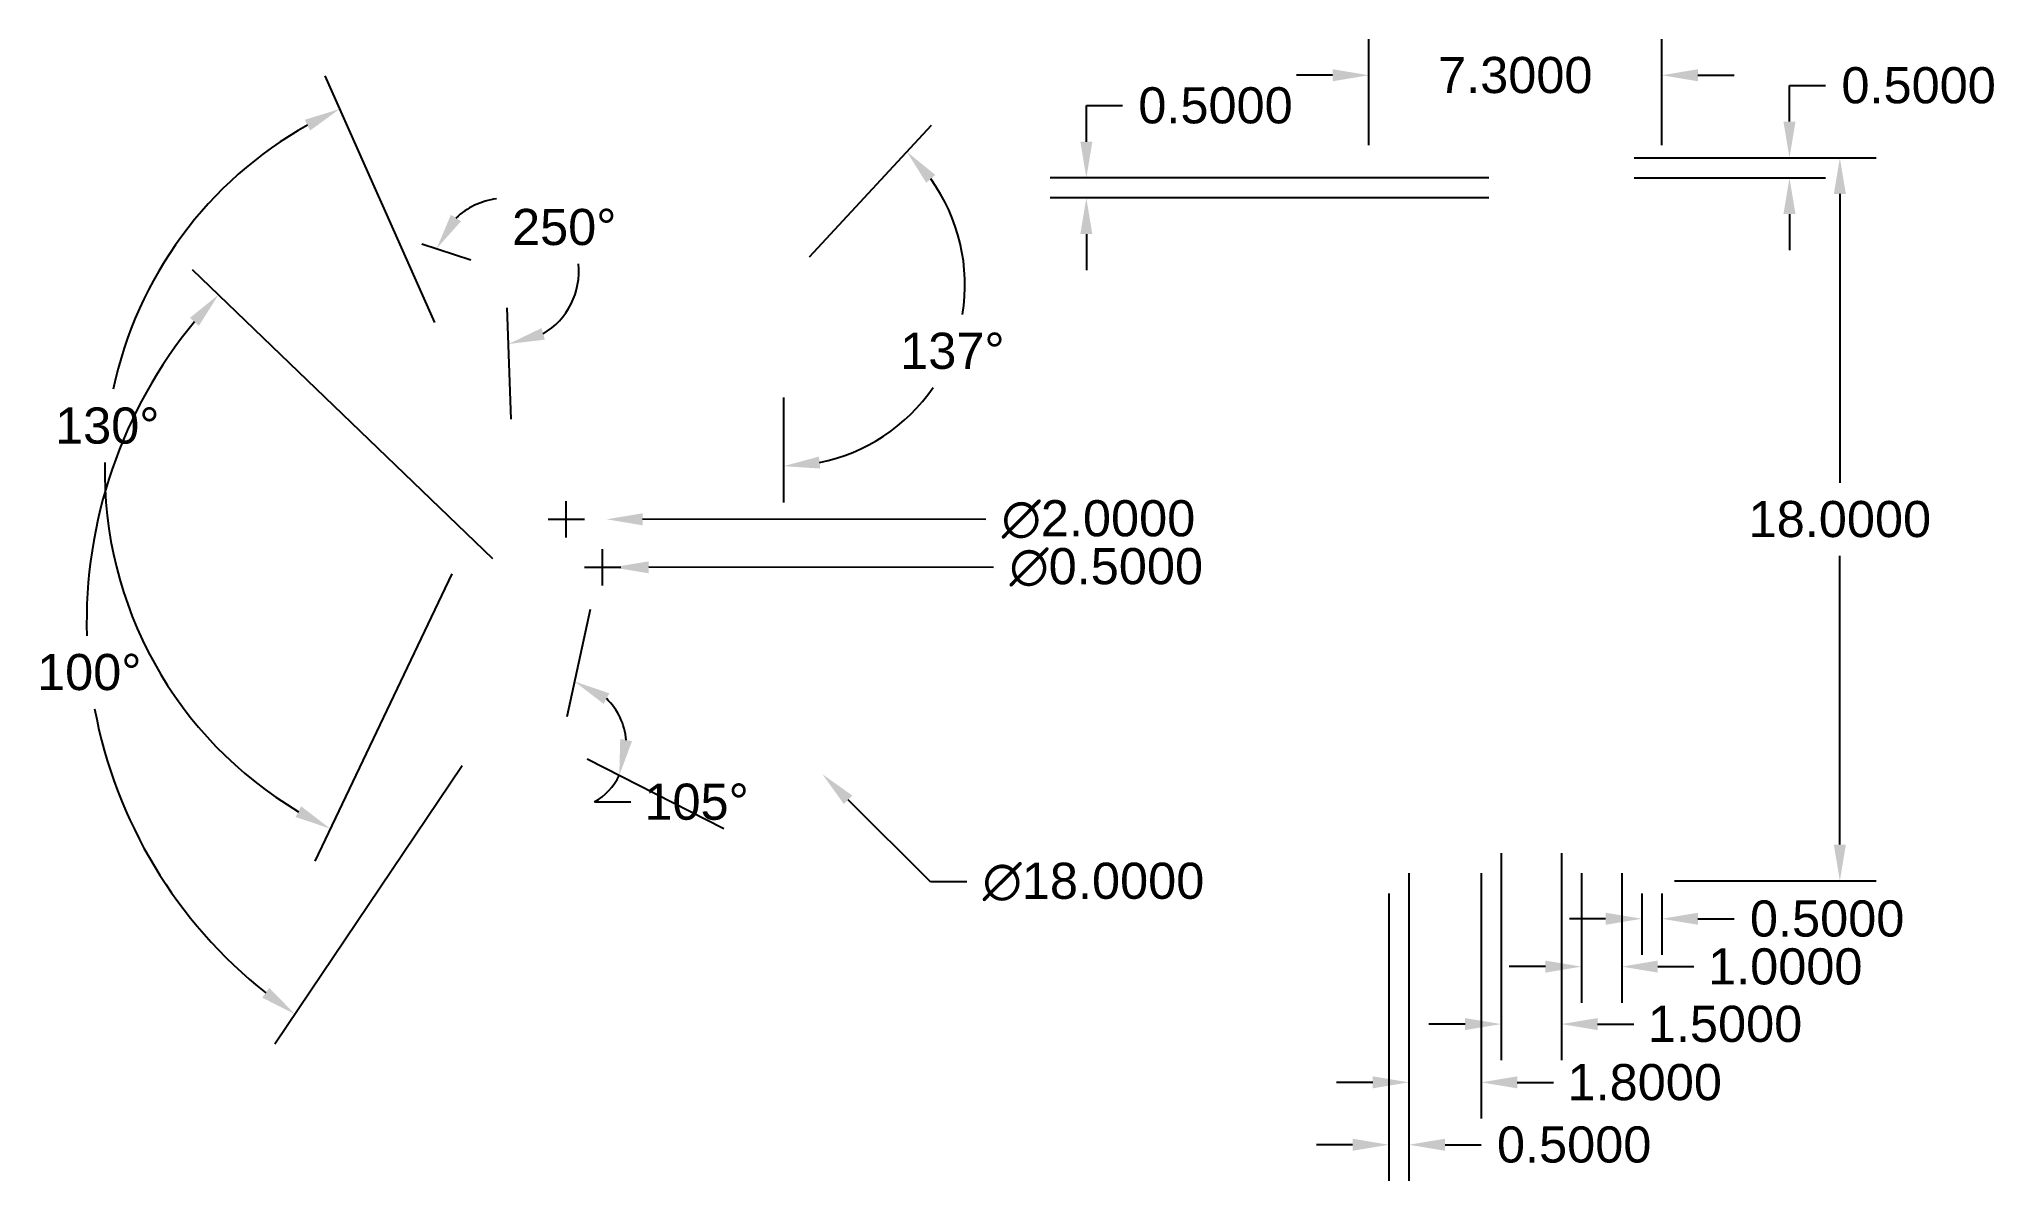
# Paper-space layout 'Layout2' of a CAD drawing. Header units: inches. Extents: x 0.57 to 10.3, y 0.79 to 6.47.
import ezdxf

# ---------------------------------------------------------------- set-up
doc = ezdxf.new("R2010")
doc.units = ezdxf.units.IN
doc.header["$MEASUREMENT"] = 0
doc.styles.get("Standard").update_dxf_attribs({"font": 'arial.ttf'})
doc.dimstyles.get("Standard").update_dxf_attribs({"dimtxt": 0.18, "dimasz": 0.18, "dimexe": 0.18, "dimexo": 0.0625, "dimgap": 0.09, "dimtad": 0, "dimtih": 1, "dimtoh": 1, "dimdec": 4, "dimzin": 0, "dimdsep": 46, "dimtxsty": 'Standard', "dimcen": 0.09, "dimadec": 0, "dimazin": 0, "dimtfac": 1, "dimtdec": 4, "dimtofl": 0, "dimtmove": 0, "dimatfit": 3, "dimfxl": 1, "dimtolj": 1, "dimtzin": 0, "dimarcsym": 0})

# ---------------------------------------------------------------- blocks, each defined once
blk = doc.blocks.new('*D30')
at = {"color": 0, "lineweight": -2, "transparency": 16777216}
for p, q in [((3.1946, 3.9896), (3.1946, 4.1696)), ((3.1046, 4.0796), (3.2846, 4.0796)), ((5.284, 4.0789), (3.5746, 4.0795))]:
    blk.add_line(p, q, dxfattribs=at)
at = {"color": 0, "transparency": 16777216}
blk.add_solid([(3.5746, 4.1095), (3.5746, 4.0495), (3.3946, 4.0795)], dxfattribs=at)
at = {"layer": 'Defpoints', "color": 0, "transparency": 16777216}
for p in [(2.9946, 4.0797), (3.3946, 4.0795)]:
    blk.add_point(p, dxfattribs=at)
at = {"color": 0, "transparency": 16777216, "insert": (5.8453, 4.0789), "char_height": 0.18, "attachment_point": 5}
blk.add_mtext('\\A1;∅2.0000', dxfattribs=at)
blk = doc.blocks.new('*D31')
at = {"color": 0, "lineweight": -2, "transparency": 16777216}
for p, q in [((3.3757, 3.7504), (3.3757, 3.9304)), ((3.2857, 3.8404), (3.4657, 3.8404)), ((5.3229, 3.8403), (3.6057, 3.8404))]:
    blk.add_line(p, q, dxfattribs=at)
at = {"color": 0, "transparency": 16777216}
blk.add_solid([(3.6057, 3.8704), (3.6057, 3.8104), (3.4257, 3.8404)], dxfattribs=at)
at = {"layer": 'Defpoints', "color": 0, "transparency": 16777216}
for p in [(3.3257, 3.8404), (3.4257, 3.8404)]:
    blk.add_point(p, dxfattribs=at)
at = {"color": 0, "transparency": 16777216, "insert": (5.8841, 3.8403), "char_height": 0.18, "attachment_point": 5}
blk.add_mtext('\\A1;∅0.5000', dxfattribs=at)
blk = doc.blocks.new('*D32')
at = {"color": 0, "lineweight": -2, "transparency": 16777216}
for p, q in [((8.5511, 2.2171), (8.5511, 1.9106)), ((8.6511, 2.2171), (8.6511, 1.9106)), ((8.3711, 2.0906), (8.1911, 2.0906)), ((8.8311, 2.0906), (9.0111, 2.0906))]:
    blk.add_line(p, q, dxfattribs=at)
at = {"color": 0, "transparency": 16777216}
for points in [[(8.3711, 2.1206), (8.3711, 2.0606), (8.5511, 2.0906)], [(8.8311, 2.1206), (8.8311, 2.0606), (8.6511, 2.0906)]]:
    blk.add_solid(points, dxfattribs=at)
at = {"layer": 'Defpoints', "color": 0, "transparency": 16777216}
for p in [(8.5511, 2.2796), (8.6511, 2.2796), (8.6511, 2.0906)]:
    blk.add_point(p, dxfattribs=at)
at = {"color": 0, "transparency": 16777216, "insert": (9.4744, 2.0906), "char_height": 0.18, "attachment_point": 5}
blk.add_mtext('\\A1;0.5000', dxfattribs=at)
blk = doc.blocks.new('*D33')
at = {"color": 0, "lineweight": -2, "transparency": 16777216}
for p, q in [((7.3911, 2.3171), (7.3911, 0.7854)), ((7.2911, 2.2171), (7.2911, 0.7854)), ((7.1111, 0.9654), (6.9311, 0.9654)), ((7.5711, 0.9654), (7.7511, 0.9654))]:
    blk.add_line(p, q, dxfattribs=at)
at = {"color": 0, "transparency": 16777216}
for points in [[(7.1111, 0.9954), (7.1111, 0.9354), (7.2911, 0.9654)], [(7.5711, 0.9954), (7.5711, 0.9354), (7.3911, 0.9654)]]:
    blk.add_solid(points, dxfattribs=at)
at = {"layer": 'Defpoints', "color": 0, "transparency": 16777216}
for p in [(7.3911, 2.3796), (7.2911, 2.2796), (7.3911, 0.9654)]:
    blk.add_point(p, dxfattribs=at)
at = {"color": 0, "transparency": 16777216, "insert": (8.2144, 0.9654), "char_height": 0.18, "attachment_point": 5}
blk.add_mtext('\\A1;0.5000', dxfattribs=at)
blk = doc.blocks.new('*D34')
at = {"color": 0, "lineweight": -2, "transparency": 16777216}
for p, q in [((7.3911, 2.3171), (7.3911, 1.0959)), ((7.7511, 2.3171), (7.7511, 1.0959)), ((7.2111, 1.2759), (7.0311, 1.2759)), ((7.9311, 1.2759), (8.1111, 1.2759))]:
    blk.add_line(p, q, dxfattribs=at)
at = {"color": 0, "transparency": 16777216}
for points in [[(7.2111, 1.3059), (7.2111, 1.2459), (7.3911, 1.2759)], [(7.9311, 1.3059), (7.9311, 1.2459), (7.7511, 1.2759)]]:
    blk.add_solid(points, dxfattribs=at)
at = {"layer": 'Defpoints', "color": 0, "transparency": 16777216}
for p in [(7.3911, 2.3796), (7.7511, 2.3796), (7.7511, 1.2759)]:
    blk.add_point(p, dxfattribs=at)
at = {"color": 0, "transparency": 16777216, "insert": (8.5659, 1.2759), "char_height": 0.18, "attachment_point": 5}
blk.add_mtext('\\A1;1.8000', dxfattribs=at)
blk = doc.blocks.new('*D35')
at = {"color": 0, "lineweight": -2, "transparency": 16777216}
for p, q in [((7.8511, 2.4171), (7.8511, 1.3861)), ((8.1511, 2.4171), (8.1511, 1.3861)), ((7.6711, 1.5661), (7.4911, 1.5661)), ((8.3311, 1.5661), (8.5111, 1.5661))]:
    blk.add_line(p, q, dxfattribs=at)
at = {"color": 0, "transparency": 16777216}
for points in [[(7.6711, 1.5961), (7.6711, 1.5361), (7.8511, 1.5661)], [(8.3311, 1.5961), (8.3311, 1.5361), (8.1511, 1.5661)]]:
    blk.add_solid(points, dxfattribs=at)
at = {"layer": 'Defpoints', "color": 0, "transparency": 16777216}
for p in [(7.8511, 2.4796), (8.1511, 2.4796), (8.1511, 1.5661)]:
    blk.add_point(p, dxfattribs=at)
at = {"color": 0, "transparency": 16777216, "insert": (8.9659, 1.5661), "char_height": 0.18, "attachment_point": 5}
blk.add_mtext('\\A1;1.5000', dxfattribs=at)
blk = doc.blocks.new('*D36')
at = {"color": 0, "lineweight": -2, "transparency": 16777216}
for p, q in [((8.2511, 2.3171), (8.2511, 1.6722)), ((8.4511, 2.3171), (8.4511, 1.6722)), ((8.0711, 1.8522), (7.8911, 1.8522)), ((8.6311, 1.8522), (8.8111, 1.8522))]:
    blk.add_line(p, q, dxfattribs=at)
at = {"color": 0, "transparency": 16777216}
for points in [[(8.0711, 1.8822), (8.0711, 1.8222), (8.2511, 1.8522)], [(8.6311, 1.8822), (8.6311, 1.8222), (8.4511, 1.8522)]]:
    blk.add_solid(points, dxfattribs=at)
at = {"layer": 'Defpoints', "color": 0, "transparency": 16777216}
for p in [(8.2511, 2.3796), (8.4511, 2.3796), (8.4511, 1.8522)]:
    blk.add_point(p, dxfattribs=at)
at = {"color": 0, "transparency": 16777216, "insert": (9.2659, 1.8522), "char_height": 0.18, "attachment_point": 5}
blk.add_mtext('\\A1;1.0000', dxfattribs=at)
blk = doc.blocks.new('*D37')
at = {"color": 0, "lineweight": -2, "transparency": 16777216}
for p, q in [((7.1911, 5.9421), (7.1911, 6.4705)), ((8.6511, 5.9421), (8.6511, 6.4705)), ((7.0111, 6.2905), (6.8311, 6.2905)), ((8.8311, 6.2905), (9.0111, 6.2905))]:
    blk.add_line(p, q, dxfattribs=at)
at = {"color": 0, "transparency": 16777216}
for points in [[(7.0111, 6.3205), (7.0111, 6.2605), (7.1911, 6.2905)], [(8.8311, 6.3205), (8.8311, 6.2605), (8.6511, 6.2905)]]:
    blk.add_solid(points, dxfattribs=at)
at = {"layer": 'Defpoints', "color": 0, "transparency": 16777216}
for p in [(8.6511, 6.2905), (7.1911, 5.8796), (8.6511, 5.8796)]:
    blk.add_point(p, dxfattribs=at)
at = {"color": 0, "transparency": 16777216, "insert": (7.9211, 6.2905), "char_height": 0.18, "attachment_point": 5}
blk.add_mtext('\\A1;7.3000', dxfattribs=at)
blk = doc.blocks.new('*D39')
at = {"color": 0, "lineweight": -2, "transparency": 16777216}
for p, q in [((3.1946, 3.9896), (3.1946, 4.1696)), ((3.1046, 4.0796), (3.2846, 4.0796)), ((5.0093, 2.2738), (4.5981, 2.6829)), ((5.1893, 2.2738), (5.0093, 2.2738))]:
    blk.add_line(p, q, dxfattribs=at)
at = {"color": 0, "transparency": 16777216}
blk.add_solid([(4.6193, 2.7042), (4.577, 2.6617), (4.4705, 2.8099)], dxfattribs=at)
at = {"layer": 'Defpoints', "color": 0, "transparency": 16777216}
for p in [(1.9187, 5.3493), (4.4705, 2.8099)]:
    blk.add_point(p, dxfattribs=at)
at = {"color": 0, "transparency": 16777216, "insert": (5.8204, 2.2738), "char_height": 0.18, "attachment_point": 5}
blk.add_mtext('\\A1;∅18.0000', dxfattribs=at)
blk = doc.blocks.new('*D41')
at = {"color": 0, "lineweight": -2, "transparency": 16777216}
for p, q in [((9.2868, 6.0596), (9.2868, 6.2396)), ((9.2868, 6.2396), (9.4668, 6.2396)), ((8.5136, 5.8796), (9.4668, 5.8796)), ((8.5136, 5.7796), (9.4668, 5.7796)), ((9.2868, 5.5996), (9.2868, 5.4196))]:
    blk.add_line(p, q, dxfattribs=at)
at = {"color": 0, "transparency": 16777216}
for points in [[(9.2568, 6.0596), (9.3168, 6.0596), (9.2868, 5.8796)], [(9.2568, 5.5996), (9.3168, 5.5996), (9.2868, 5.7796)]]:
    blk.add_solid(points, dxfattribs=at)
at = {"layer": 'Defpoints', "color": 0, "transparency": 16777216}
for p in [(8.4511, 5.8796), (9.2868, 5.8796), (8.4511, 5.7796)]:
    blk.add_point(p, dxfattribs=at)
at = {"color": 0, "transparency": 16777216, "insert": (9.9301, 6.2396), "char_height": 0.18, "attachment_point": 5}
blk.add_mtext('\\A1;0.5000', dxfattribs=at)
blk = doc.blocks.new('*D42')
at = {"color": 0, "lineweight": -2, "transparency": 16777216}
for p, q in [((5.7848, 5.9596), (5.7848, 6.1396)), ((5.7848, 6.1396), (5.9648, 6.1396)), ((7.7886, 5.7796), (5.6048, 5.7796)), ((7.7886, 5.6796), (5.6048, 5.6796)), ((5.7848, 5.4996), (5.7848, 5.3196))]:
    blk.add_line(p, q, dxfattribs=at)
at = {"color": 0, "transparency": 16777216}
for points in [[(5.7548, 5.9596), (5.8148, 5.9596), (5.7848, 5.7796)], [(5.7548, 5.4996), (5.8148, 5.4996), (5.7848, 5.6796)]]:
    blk.add_solid(points, dxfattribs=at)
at = {"layer": 'Defpoints', "color": 0, "transparency": 16777216}
for p in [(5.7848, 5.7796), (7.8511, 5.7796), (7.8511, 5.6796)]:
    blk.add_point(p, dxfattribs=at)
at = {"color": 0, "transparency": 16777216, "insert": (6.4281, 6.1396), "char_height": 0.18, "attachment_point": 5}
blk.add_mtext('\\A1;0.5000', dxfattribs=at)
blk = doc.blocks.new('*D43')
at = {"color": 0, "lineweight": -2, "transparency": 16777216}
for p, q in [((2.8293, 3.8832), (1.3323, 5.322)), ((2.6764, 2.8516), (1.7422, 1.4665))]:
    blk.add_line(p, q, dxfattribs=at)
for start, end in [(140.52065, 181.62838), (190.54554, 231.6163)]:
    blk.add_arc((3.1588, 3.5666), 2.3532, start, end, dxfattribs=at)
at = {"color": 0, "transparency": 16777216}
for points in [[(1.32, 5.0827), (1.3648, 5.0428), (1.4621, 5.1972)], [(1.7153, 1.7462), (1.6799, 1.6978), (1.8429, 1.6157)]]:
    blk.add_solid(points, dxfattribs=at)
at = {"layer": 'Defpoints', "color": 0, "transparency": 16777216}
for p in [(0.8455, 3.9985), (2.8744, 3.8399), (3.1588, 3.5666), (2.7114, 2.9034)]:
    blk.add_point(p, dxfattribs=at)
at = {"color": 0, "transparency": 16777216, "insert": (0.8187, 3.3178), "char_height": 0.18, "attachment_point": 5}
blk.add_mtext('\\A1;100°', dxfattribs=at)
blk = doc.blocks.new('*D45')
at = {"color": 0, "lineweight": -2, "transparency": 16777216}
for p, q in [((2.4744, 5.4516), (2.7199, 5.3718)), ((2.9199, 4.5781), (2.9006, 5.1321))]:
    blk.add_line(p, q, dxfattribs=at)
for start, end in [(97.58113, 133.30909), (300.69091, 5.79908)]:
    blk.add_arc((2.8942, 5.3152), 0.3632, start, end, dxfattribs=at)
at = {"color": 0, "transparency": 16777216}
for points in [[(2.6704, 5.5635), (2.6197, 5.5956), (2.5487, 5.4274)], [(3.088, 4.974), (3.0712, 5.0316), (2.9069, 4.9522)]]:
    blk.add_solid(points, dxfattribs=at)
at = {"layer": 'Defpoints', "color": 0, "transparency": 16777216}
for p in [(2.4149, 5.4709), (2.8942, 5.3152), (3.2562, 5.2856), (2.9221, 4.5157)]:
    blk.add_point(p, dxfattribs=at)
at = {"color": 0, "transparency": 16777216, "insert": (3.1843, 5.5338), "char_height": 0.18, "attachment_point": 5}
blk.add_mtext('\\A1;250°', dxfattribs=at)
blk = doc.blocks.new('*D46')
at = {"color": 0, "lineweight": -2, "transparency": 16777216}
for p, q in [((4.4063, 5.3866), (5.0133, 6.0415)), ((4.2769, 4.6855), (4.2769, 4.164))]:
    blk.add_line(p, q, dxfattribs=at)
for start, end in [(350.58158, 35.73163), (281.43823, 325.48651)]:
    blk.add_arc((4.2769, 5.2471), 0.9031, start, end, dxfattribs=at)
at = {"color": 0, "transparency": 16777216}
for points in [[(4.9876, 5.7547), (5.0325, 5.7944), (4.8909, 5.9095)], [(4.459, 4.3321), (4.453, 4.3918), (4.2769, 4.344)]]:
    blk.add_solid(points, dxfattribs=at)
at = {"layer": 'Defpoints', "color": 0, "transparency": 16777216}
for p in [(4.3638, 5.3408), (4.2769, 5.2471), (4.2769, 4.748), (4.9236, 4.6166)]:
    blk.add_point(p, dxfattribs=at)
at = {"color": 0, "transparency": 16777216, "insert": (5.1177, 4.9174), "char_height": 0.18, "attachment_point": 5}
blk.add_mtext('\\A1;137°', dxfattribs=at)
blk = doc.blocks.new('*D47')
at = {"color": 0, "lineweight": -2, "transparency": 16777216}
for p, q in [((3.3136, 3.6304), (3.1981, 3.0959)), ((3.9789, 2.5386), (3.298, 2.8856)), ((3.3357, 2.6722), (3.5157, 2.6722))]:
    blk.add_line(p, q, dxfattribs=at)
for start, end in [(4.95595, 45.84796), (301.04405, 333)]:
    blk.add_arc((3.1671, 2.9523), 0.327, start, end, dxfattribs=at)
at = {"color": 0, "transparency": 16777216}
for points in [[(3.3806, 3.1604), (3.409, 3.2133), (3.2361, 3.2719)], [(3.5222, 2.9748), (3.4633, 2.9863), (3.4584, 2.8039)]]:
    blk.add_solid(points, dxfattribs=at)
at = {"layer": 'Defpoints', "color": 0, "transparency": 16777216}
for p in [(3.3268, 3.6915), (3.4067, 3.1747), (3.1671, 2.9523), (4.0346, 2.5102)]:
    blk.add_point(p, dxfattribs=at)
at = {"color": 0, "transparency": 16777216, "insert": (3.8437, 2.6722), "char_height": 0.18, "attachment_point": 5}
blk.add_mtext('\\A1;105°', dxfattribs=at)
blk = doc.blocks.new('*D48')
at = {"color": 0, "lineweight": -2, "transparency": 16777216}
for p, q in [((2.5396, 5.0591), (1.9929, 6.287)), ((2.6244, 3.8077), (1.9416, 2.3765))]:
    blk.add_line(p, q, dxfattribs=at)
for start, end in [(119.22847, 168.09548), (178.74825, 239.26924)]:
    blk.add_arc((2.8687, 4.3199), 1.9732, start, end, dxfattribs=at)
at = {"color": 0, "transparency": 16777216}
for points in [[(1.8917, 6.0687), (1.9186, 6.0151), (2.0661, 6.1225)], [(1.8745, 2.6503), (1.8462, 2.5973), (2.0191, 2.539)]]:
    blk.add_solid(points, dxfattribs=at)
at = {"layer": 'Defpoints', "color": 0, "transparency": 16777216}
for p in [(2.565, 5.002), (2.8687, 4.3199), (2.6513, 3.8642), (1.0265, 3.6128)]:
    blk.add_point(p, dxfattribs=at)
at = {"color": 0, "transparency": 16777216, "insert": (0.9084, 4.545), "char_height": 0.18, "attachment_point": 5}
blk.add_mtext('\\A1;130°', dxfattribs=at)
blk = doc.blocks.new('*D52')
at = {"color": 0, "lineweight": -2, "transparency": 16777216}
for p, q in [((8.7136, 5.8796), (9.7178, 5.8796)), ((9.5378, 5.6996), (9.5378, 4.2615)), ((9.5378, 2.4596), (9.5378, 3.8977)), ((8.7136, 2.2796), (9.7178, 2.2796))]:
    blk.add_line(p, q, dxfattribs=at)
at = {"color": 0, "transparency": 16777216}
for points in [[(9.5078, 5.6996), (9.5678, 5.6996), (9.5378, 5.8796)], [(9.5078, 2.4596), (9.5678, 2.4596), (9.5378, 2.2796)]]:
    blk.add_solid(points, dxfattribs=at)
at = {"layer": 'Defpoints', "color": 0, "transparency": 16777216}
for p in [(8.6511, 5.8796), (9.5378, 5.8796), (8.6511, 2.2796)]:
    blk.add_point(p, dxfattribs=at)
at = {"color": 0, "transparency": 16777216, "insert": (9.5378, 4.0796), "char_height": 0.18, "attachment_point": 5}
blk.add_mtext('\\A1;18.0000', dxfattribs=at)

psp = doc.layouts.new('Layout2')

# ---------------------------------------------------------------- dimensions: what is measured, and where the dimension line sits
for base, p1, p2, angle, picture, middle in [((8.651052, 6.290467), (7.191052, 5.879584), (8.651052, 5.879584), 180, '*D37', (7.921052, 6.290467)), ((9.286784, 5.879584), (8.451052, 5.779584), (8.451052, 5.879584), 90, '*D41', (9.930106, 6.239584)), ((9.537805, 5.879584), (8.651052, 2.279584), (8.651052, 5.879584), 90, '*D52', (9.537805, 4.079584))]:
    dim = psp.add_linear_dim(base=base, p1=p1, p2=p2, angle=angle, dimstyle='Standard', override={"dimlfac": -5})
    dim.commit()
    dim.dimension.update_dxf_attribs({"geometry": picture, "text_midpoint": middle})
dim = psp.add_angular_dim_3p(base=(1.026528, 3.612847), center=(2.868688, 4.319929), p1=(2.651273, 3.864156), p2=(2.565018, 5.001983), dimstyle='Standard')
dim.commit()
dim.dimension.update_dxf_attribs({"geometry": '*D48', "text_midpoint": (0.908366, 4.544999), "dimtype": 165})
dim = psp.add_linear_dim(base=(5.784767, 5.779584), p1=(7.851052, 5.679584), p2=(7.851052, 5.779584), angle=270, dimstyle='Standard', override={"dimlfac": -5})
dim.commit()
dim.dimension.update_dxf_attribs({"geometry": '*D42', "text_midpoint": (6.428089, 6.139584), "dimtype": 160})
for base, center, p1, p2, picture, middle in [((4.92355, 4.616615), (4.276919, 5.247123), (4.363765, 5.34081), (4.276919, 4.748044), '*D46', (5.117711, 4.917365)), ((3.256243, 5.285635), (2.894204, 5.315188), (2.414945, 5.470909), (2.922124, 4.515676), '*D45', (3.184303, 5.533794)), ((0.845518, 3.998488), (3.158753, 3.566607), (2.711399, 2.903376), (2.874374, 3.839918), '*D43', (0.818734, 3.317833)), ((3.406682, 3.174722), (3.167055, 2.952286), (3.326822, 3.691481), (4.034609, 2.510245), '*D47', (3.843679, 2.672161))]:
    dim = psp.add_angular_dim_3p(base=base, center=center, p1=p1, p2=p2, dimstyle='Standard')
    dim.commit()
    dim.dimension.update_dxf_attribs({"geometry": picture, "text_midpoint": middle})
for p1, p2, picture, middle in [((1.918725, 5.349262), (4.470523, 2.809906), '*D39', (5.820442, 2.27378)), ((2.994624, 4.07965), (3.394624, 4.079517), '*D30', (5.28403, 4.078889)), ((3.325716, 3.84041), (3.425716, 3.840405), '*D31', (5.322881, 3.840313))]:
    dim = psp.add_diameter_dim_2p(p1=p1, p2=p2, dimstyle='Standard', override={"dimlfac": -5})
    dim.commit()
    dim.dimension.update_dxf_attribs({"geometry": picture, "text_midpoint": middle, "dimtype": 163})
for base, p1, p2, picture, middle in [((8.151052, 1.566085), (7.851052, 2.479584), (8.151052, 2.479584), '*D35', (8.965902, 1.566085)), ((7.751052, 1.275942), (7.391052, 2.379584), (7.751052, 2.379584), '*D34', (8.565902, 1.275942)), ((8.451052, 1.852197), (8.251052, 2.379584), (8.451052, 2.379584), '*D36', (9.265902, 1.852197))]:
    dim = psp.add_linear_dim(base=base, p1=p1, p2=p2, dimstyle='Standard', override={"dimlfac": -5})
    dim.commit()
    dim.dimension.update_dxf_attribs({"geometry": picture, "text_midpoint": middle})
for base, p1, p2, picture, middle in [((7.391052, 0.965366), (7.291052, 2.279584), (7.391052, 2.379584), '*D33', (8.214374, 0.965366)), ((8.651052, 2.090624), (8.551052, 2.279584), (8.651052, 2.279584), '*D32', (9.474374, 2.090624))]:
    dim = psp.add_linear_dim(base=base, p1=p1, p2=p2, dimstyle='Standard', override={"dimlfac": -5})
    dim.commit()
    dim.dimension.update_dxf_attribs({"geometry": picture, "text_midpoint": middle, "dimtype": 160})

doc.saveas('drawing.dxf')
